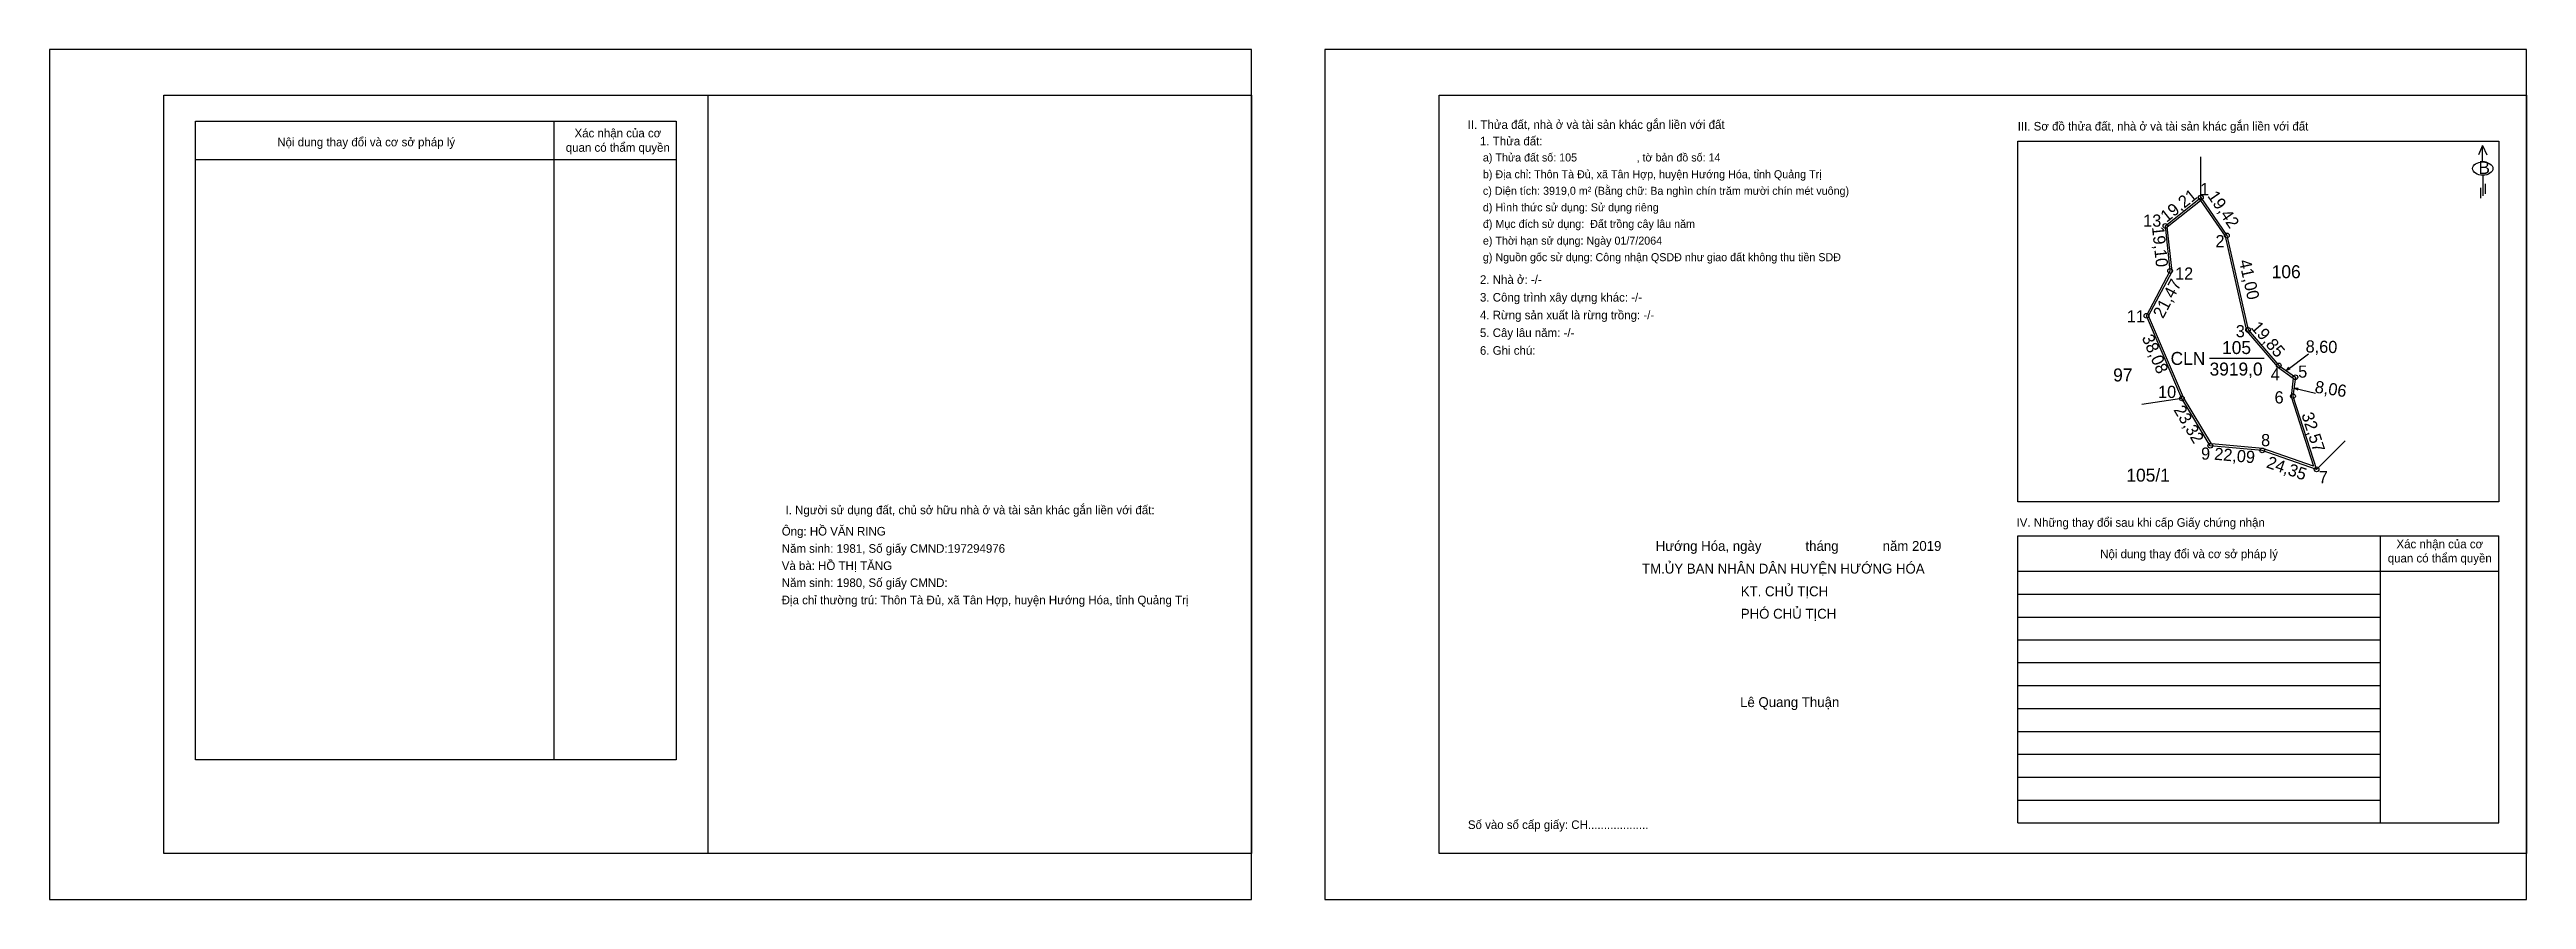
# Model space of a CAD drawing. Extents: x 553058 to 554106, y 1840035 to 1840395.
import ezdxf

# ---------------------------------------------------------------- set-up
doc = ezdxf.new("R2010")
doc.units = 0
for name, color, linetype in [('Level 1', 7, 'Continuous'), ('Level 11', 7, 'Continuous'), ('Level 12', 7, 'Continuous'), ('Level 13', 7, 'Continuous'), ('Level 14', 7, 'Continuous'), ('Level 15', 7, 'Continuous'), ('Level 16', 7, 'Continuous'), ('Level 17', 7, 'Continuous'), ('Level 18', 7, 'Continuous'), ('Level 19', 7, 'Continuous'), ('Level 2', 7, 'Continuous'), ('Level 3', 7, 'Continuous'), ('Level 4', 7, 'Continuous'), ('Level 5', 7, 'Continuous'), ('Level 6', 7, 'Continuous'), ('Level 8', 7, 'Continuous')]:
    doc.layers.add(name, color=color, linetype=linetype)

msp = doc.modelspace()

# ---------------------------------------------------------------- linework, layer by layer
at = {"layer": 'Level 1'}
for p, q in [((553119.3, 1840364.4), (553322.7, 1840364.4)), ((553119.3, 1840094.1), (553119.3, 1840364.4)), ((553322.7, 1840364.4), (553322.7, 1840094.1)), ((553119.3, 1840348.2), (553322.7, 1840348.2)), ((553890.6, 1840188.9), (554094.1, 1840188.9)), ((554043.9, 1840188.9), (554043.9, 1840067.4)), ((553890.6, 1840173.9), (554094.1, 1840173.9)), ((553890.6, 1840164.2), (554043.9, 1840164.2)), ((553890.6, 1840154.5), (554043.9, 1840154.5)), ((553890.6, 1840144.9), (554043.9, 1840144.9)), ((553890.6, 1840135.2), (554043.9, 1840135.2)), ((553890.6, 1840125.5), (554043.9, 1840125.5)), ((553890.6, 1840115.8), (554043.9, 1840115.8)), ((553890.6, 1840106.1), (554043.9, 1840106.1)), ((553890.6, 1840096.4), (554043.9, 1840096.4)), ((553890.6, 1840086.7), (554043.9, 1840086.7)), ((553890.6, 1840077), (554043.9, 1840077))]:
    msp.add_line(p, q, dxfattribs=at)
for points in [[(553271, 1840364.4), (553271, 1840094.1)], [(553890.6, 1840067.4), (553890.6, 1840188.9)], [(554094.1, 1840067.4), (554094.1, 1840188.9)], [(553322.7, 1840094.1), (553119.3, 1840094.1)]]:
    msp.add_lwpolyline(points, dxfattribs=at)
at = {"layer": 'Level 11'}
for centre in [(553968, 1840332), (553953, 1840320), (553979, 1840316), (553955, 1840301), (553945, 1840282), (553988, 1840276), (554001, 1840261), (554008, 1840256), (553960, 1840247), (554007, 1840248), (553972, 1840227), (553994, 1840225), (554017, 1840217)]:
    msp.add_circle(centre, 1, dxfattribs=at)
at = {"layer": 'Level 12'}
for p, q in [((553968, 1840332), (553968, 1840349.2)), ((553960, 1840247), (553943, 1840244.4)), ((554017, 1840217), (554029.1, 1840229.1))]:
    msp.add_line(p, q, dxfattribs=at)
at = {"layer": 'Level 15'}
msp.add_line((553971.7, 1840264), (553994.8, 1840264), dxfattribs=at)
at = {"layer": 'Level 17'}
msp.add_lwpolyline([(554015.7, 1840218.3), (553994.2, 1840225.8), (553972.5, 1840227.8), (553960.7, 1840247.4), (553945.9, 1840282), (553955.8, 1840300.8), (553953.8, 1840319.6), (553967.8, 1840330.8), (553978.3, 1840315.7), (553987.3, 1840275.6), (554000.5, 1840260.4), (554007.1, 1840255.6), (554006.2, 1840247.9)], close=True, dxfattribs=at)
at = {"layer": 'Level 18'}
for p, q in [((553953, 1840320), (553968, 1840332)), ((553968, 1840332), (553979, 1840316)), ((553955, 1840301), (553953, 1840320)), ((553979, 1840316), (553988, 1840276)), ((553945, 1840282), (553955, 1840301)), ((553960, 1840247), (553945, 1840282)), ((553988, 1840276), (554001, 1840261)), ((554001, 1840261), (554008, 1840256)), ((553972, 1840227), (553960, 1840247)), ((554008, 1840256), (554007, 1840248)), ((554007, 1840248), (554017, 1840217)), ((553994, 1840225), (553972, 1840227)), ((554017, 1840217), (553994, 1840225))]:
    msp.add_line(p, q, dxfattribs=at)
at = {"layer": 'Level 19'}
for p, q in [((554004.4, 1840259), (554013.5, 1840265.9)), ((554004.4, 1840259), (554005.3, 1840260.2)), ((554004.4, 1840259), (554005.8, 1840259.6)), ((554007.7, 1840251.4), (554016.6, 1840249.3)), ((554007.7, 1840251.4), (554009, 1840250.7)), ((554007.7, 1840251.4), (554009.2, 1840251.4))]:
    msp.add_line(p, q, dxfattribs=at)
at = {"layer": 'Level 2'}
for p, q in [((553645.6, 1840375.3), (554105.8, 1840375.3)), ((553645.6, 1840054.4), (553645.6, 1840375.3)), ((553890.6, 1840203.2), (553890.6, 1840355.9)), ((553890.6, 1840355.9), (554094.1, 1840355.9)), ((554094.1, 1840355.9), (554094.1, 1840203.2)), ((554094.1, 1840203.2), (553890.6, 1840203.2))]:
    msp.add_line(p, q, dxfattribs=at)
msp.add_lwpolyline([(553566.2, 1840054.4), (553105.9, 1840054.4), (553105.9, 1840375.3), (553566.2, 1840375.3)], close=True, dxfattribs=at)
for points in [[(553336.1, 1840375.3), (553336.1, 1840054.4)], [(554105.8, 1840375.3), (554105.8, 1840054.4), (553645.6, 1840054.4)]]:
    msp.add_lwpolyline(points, dxfattribs=at)
at = {"layer": 'Level 3'}
msp.add_lwpolyline([(553057.5, 1840394.7), (553057.5, 1840035), (553566.2, 1840035), (553566.2, 1840394.7)], close=True, dxfattribs=at)
at = {"layer": 'Level 4'}
msp.add_lwpolyline([(553597.2, 1840394.7), (553597.2, 1840035), (554105.8, 1840035), (554105.8, 1840394.7)], close=True, dxfattribs=at)
at = {"layer": 'Level 5'}
for p, q in [((554087.2, 1840354), (554085.5, 1840350.1)), ((554087.2, 1840347.1), (554087.2, 1840354)), ((554087.2, 1840354), (554089, 1840350.1)), ((554087.3, 1840341.5), (554087.3, 1840332.8)), ((554086.4, 1840336.1), (554086.4, 1840331.8)), ((554088.3, 1840337.9), (554088.3, 1840333.6)), ((553890.6, 1840067.4), (554094.1, 1840067.4))]:
    msp.add_line(p, q, dxfattribs=at)
msp.add_ellipse((554087.3, 1840344.3), major_axis=(4.3, 0), ratio=0.655849, dxfattribs=at)

# ---------------------------------------------------------------- texts
at = {"layer": 'Level 1'}
for s, height, p in [('Xác nhận của cơ ', 3.633, (553279.7, 1840357.5)), ('Nội dung thay đổi và cơ sở pháp lý', 3.633, (553153.9, 1840353.7)), ('quan có thẩm quyền', 3.633, (553276, 1840351.4)), ('I. Người sử dụng đất, chủ sở hữu nhà ở và tài sản khác gắn liền với đất:', 3.633, (553369, 1840198)), ('IV. Những thay đổi sau khi cấp Giấy chứng nhận', 3.633, (553890, 1840192.7)), ('Nội dung thay đổi và cơ sở pháp lý', 3.633, (553925.4, 1840179.4)), ('Xác nhận của cơ ', 3.633, (554050.8, 1840183.6)), ('quan có thẩm quyền', 3.633, (554047.1, 1840177.6)), ('Lê Quang Thuận', 4.183, (553773, 1840116.4))]:
    msp.add_text(s, height=height, dxfattribs=at).set_placement(p)
at = {"layer": 'Level 13'}
for s, p in [('1', (553967.7, 1840333)), ('13', (553943.6, 1840319.7)), ('2', (553974.2, 1840311)), ('12', (553957.1, 1840297.3)), ('11', (553936.7, 1840279.2)), ('3', (553982.8, 1840272.9)), ('4', (553997.6, 1840254.7)), ('5', (554009.2, 1840255.8)), ('10', (553949.9, 1840247.2)), ('6', (553999.2, 1840244.9)), ('9', (553968.1, 1840221.1)), ('8', (553993.5, 1840226.8)), ('7', (554017.9, 1840211.1))]:
    msp.add_text(s, height=5.15, dxfattribs=at).set_placement(p)
at = {"layer": 'Level 14'}
for s, p in [('106', (553998, 1840297.9)), ('97', (553930.9, 1840254.2))]:
    msp.add_text(s, height=5.49, dxfattribs=at).set_placement(p)
at = {"layer": 'Level 15'}
for s, p in [('105', (553977, 1840265.8)), ('CLN', (553955.2, 1840261.2)), ('3919,0', (553971.7, 1840256.7))]:
    msp.add_text(s, height=5.49, dxfattribs=at).set_placement(p)
at = {"layer": 'Level 16'}
for s, rotation, p in [('19,21', 38.6598, (553953.5, 1840321.3)), ('19,42', 304.5085, (553970.6, 1840332.7)), ('19,10', 276.009, (553947.3, 1840319.5)), ('41,00', 282.6804, (553984.1, 1840305.2)), ('21,47', 62.2415, (553952, 1840280.5)), ('19,85', 310.9144, (553988.9, 1840276.9)), ('38,08', 293.1986, (553942.9, 1840272.8)), ('8,60', 358.6134, (554012.3, 1840266.5)), ('8,06', 351.4498, (554016, 1840249.5)), ('23,32', 300.9638, (553956.3, 1840242.2)), ('32,57', 287.8787, (554010.5, 1840240.2)), ('22,09', 354.8056, (553973.5, 1840221.1)), ('24,35', 340.821, (553995.4, 1840217.9))]:
    msp.add_text(s, height=5.15, rotation=rotation, dxfattribs=at).set_placement(p)
at = {"layer": 'Level 5'}
for s, height, p in [('II. Thửa đất, nhà ở và tài sản khác gắn liền với đất', 3.633, (553657.7, 1840361.1)), ('III. Sơ đồ thửa đất, nhà ở và tài sản khác gắn liền với đất', 3.633, (553890.5, 1840360.4)), ('B', 5.45, (554085.5, 1840342)), ('Hướng Hóa, ngày            tháng            năm 2019', 4.183, (553737.3, 1840182.5)), ('TM.ỦY BAN NHÂN DÂN HUYỆN HƯỚNG HÓA', 4.183, (553731.5, 1840172.9)), ('KT. CHỦ TỊCH', 4.183, (553773.3, 1840163.3)), ('PHÓ CHỦ TỊCH', 4.183, (553773.3, 1840153.8)), ('Số vào sổ cấp giấy: CH...................', 3.633, (553657.8, 1840064.8))]:
    msp.add_text(s, height=height, dxfattribs=at).set_placement(p)
at = {"layer": 'Level 6'}
for s, height, p in [('1. Thửa đất: ', 3.633, (553662.9, 1840354.1)), (' a) Thửa đất số: 105                    , tờ bản đồ số: 14', 3.391, (553662.9, 1840347.3)), (' b) Địa chỉ: Thôn Tà Đủ, xã Tân Hợp, huyện Hướng Hóa, tỉnh Quảng Trị', 3.391, (553662.9, 1840340.2)), (' c) Diện tích: 3919,0 m² (Bằng chữ: Ba nghìn chín trăm mười chín mét vuông)', 3.391, (553662.9, 1840333.2)), (' d) Hình thức sử dụng: Sử dụng riêng', 3.391, (553662.9, 1840326.2)), (' đ) Mục đích sử dụng:  Đất trồng cây lâu năm', 3.391, (553662.9, 1840319.2)), (' e) Thời hạn sử dụng: Ngày 01/7/2064', 3.391, (553662.9, 1840312.1)), ('2. Nhà ở: -/-', 3.633, (553662.9, 1840295.5)), (' g) Nguồn gốc sử dụng: Công nhận QSDĐ như giao đất không thu tiền SDĐ', 3.391, (553662.9, 1840305.1)), ('3. Công trình xây dựng khác: -/-', 3.633, (553662.9, 1840288)), ('4. Rừng sản xuất là rừng trồng: -/-', 3.633, (553662.9, 1840280.5)), ('5. Cây lâu năm: -/-', 3.633, (553662.9, 1840273)), ('6. Ghi chú:', 3.633, (553662.9, 1840265.5)), ('Ông: HỒ VĂN RING', 3.633, (553367.4, 1840189)), ('Năm sinh: 1981, Số giấy CMND:197294976', 3.633, (553367.4, 1840181.7)), ('Và bà: HỒ THỊ TĂNG', 3.633, (553367.4, 1840174.4)), ('Địa chỉ thường trú: Thôn Tà Đủ, xã Tân Hợp, huyện Hướng Hóa, tỉnh Quảng Trị', 3.633, (553367.4, 1840159.9)), ('Năm sinh: 1980, Số giấy CMND:', 3.633, (553367.4, 1840167.2))]:
    msp.add_text(s, height=height, dxfattribs=at).set_placement(p)
at = {"layer": 'Level 8'}
msp.add_text('105/1', height=5.49, dxfattribs=at).set_placement((553936.5, 1840211.8))

doc.saveas('drawing.dxf')
